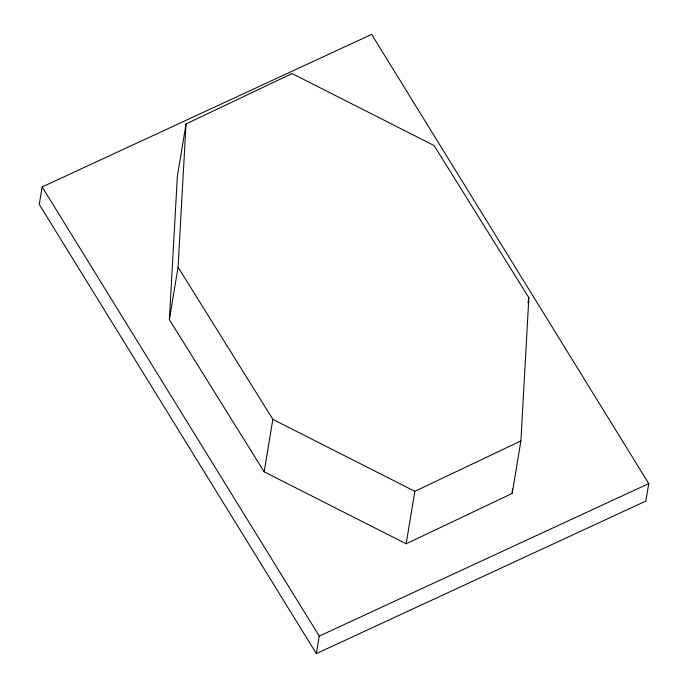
<?xml version="1.0" encoding="UTF-8"?>
<svg xmlns="http://www.w3.org/2000/svg" width="688" height="688" viewBox="0 0 688 688"><rect width="100%" height="100%" fill="white"/><g stroke="black" fill="none" stroke-linecap="round" stroke-linejoin="round"><path stroke-width="1.03" d="M169.377 319.653L177.341 176.42L186.027 123.952L292.073 73.556L434.076 145.529L528.857 297.698L520.893 440.931L512.207 493.399L406.161 543.795L264.158 471.822L169.377 319.653L178.063 267.185L186.027 123.952M512.207 493.399L512.448 489.125M42.157 186.921L39.259 204.405L316.351 653.6L645.843 501.079L648.741 483.595L371.649 34.4L42.157 186.921L319.241 636.108L316.351 653.6M264.158 471.822L272.844 419.353L178.063 267.185M406.161 543.795L414.847 491.327L520.893 440.931M527.988 302.944L528.857 297.698M319.241 636.108L648.741 483.595M272.844 419.353L414.847 491.327"/></g></svg>
